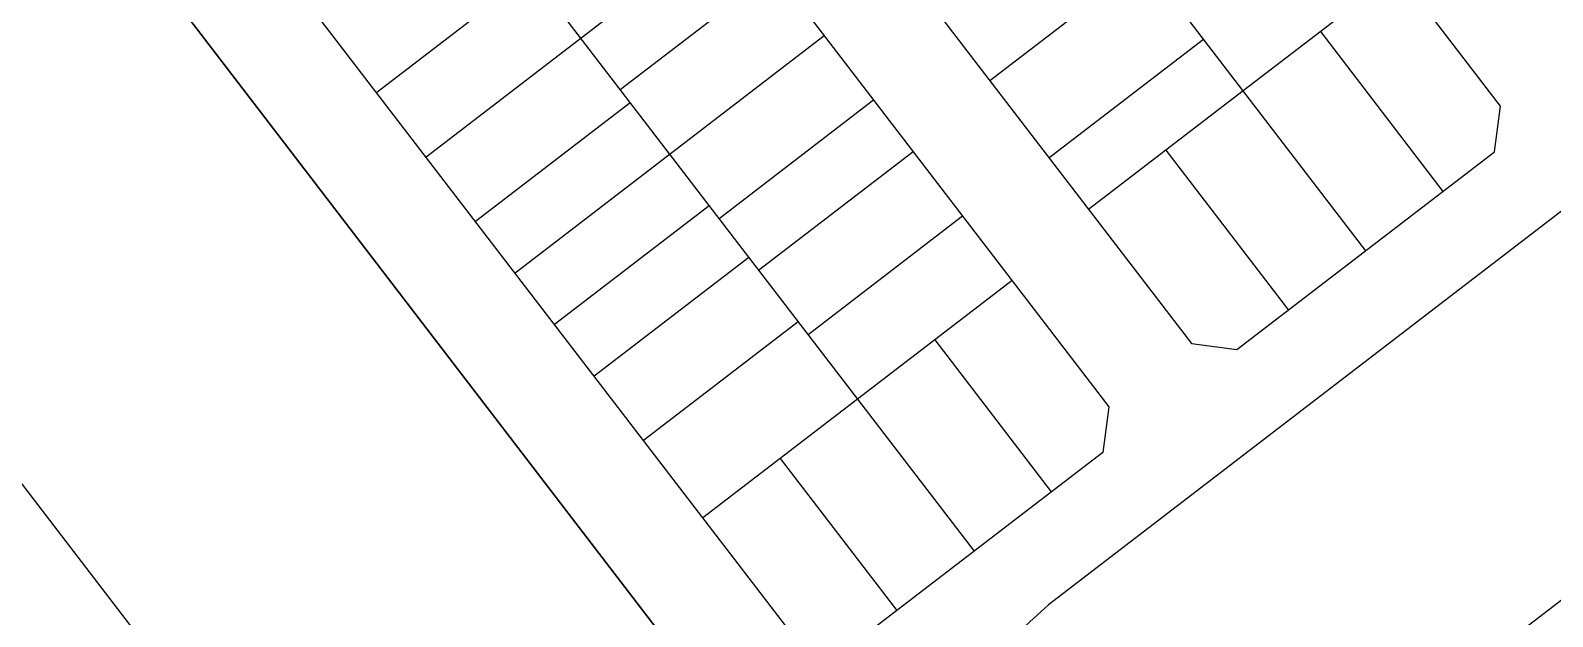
# Model space of a CAD drawing. Extents: x 296374 to 298792, y 6267790 to 6270844.
# Drawn here: x 298104 to 298338.4, y 6269491.6 to 6269581.8 of the extents above; entities that cross this region are included whole.
import ezdxf

# ---------------------------------------------------------------- set-up
doc = ezdxf.new("R2010")
doc.units = 0
for name, color, linetype in [('_User_xref', 251, 'Continuous'), ('X-Masterplan_LotLayout_P2$0$D-LO-Stage 1', 251, 'Continuous'), ('X-Masterplan_LotLayout_P2$0$D-RD-Future_BDY', 251, 'Continuous'), ('X-Masterplan_LotLayout_P2$0$D-RD-Stage1_BDY', 251, 'Continuous')]:
    doc.layers.add(name, color=color, linetype=linetype)

# ---------------------------------------------------------------- blocks, each defined once
blk = doc.blocks.new('X-Masterplan_LotLayout_P2')
at = {"layer": 'X-Masterplan_LotLayout_P2$0$D-LO-Stage 1'}
for p, q in [((298242.04, 6269635.97), (298309.61, 6269547.9)), ((298212.55, 6269598.84), (298164.94, 6269562.32)), ((298275.52, 6269592.33), (298251.72, 6269574.07)), ((298181.14, 6269590.5), (298157.33, 6269572.24)), ((298181.14, 6269590.5), (298249.31, 6269501.64)), ((298218.63, 6269590.91), (298194.83, 6269572.65)), ((298314.54, 6269590.76), (298290.74, 6269572.5)), ((298226.24, 6269580.99), (298178.64, 6269544.47)), ((298284.65, 6269580.43), (298260.85, 6269562.17)), ((298302.64, 6269581.63), (298321.51, 6269557.03)), ((298196.35, 6269570.66), (298172.55, 6269552.4)), ((298233.85, 6269571.08), (298210.05, 6269552.81)), ((298290.74, 6269572.5), (298266.94, 6269554.24)), ((298278.84, 6269563.37), (298297.71, 6269538.77)), ((298239.94, 6269563.14), (298216.14, 6269544.88)), ((298208.53, 6269554.8), (298184.73, 6269536.54)), ((298247.55, 6269553.22), (298223.75, 6269534.96)), ((298214.62, 6269546.86), (298190.81, 6269528.6)), ((298255.16, 6269543.31), (298231.36, 6269525.05)), ((298222.23, 6269536.95), (298198.42, 6269518.68)), ((298243.26, 6269534.18), (298261.21, 6269510.77)), ((298231.36, 6269525.05), (298207.55, 6269506.78)), ((298219.46, 6269515.91), (298237.41, 6269492.51))]:
    blk.add_line(p, q, dxfattribs=at)
at = {"layer": 'X-Masterplan_LotLayout_P2$0$D-RD-Future_BDY'}
blk.add_line((298413.09, 6269550.41), (298270.41, 6269440.94), dxfattribs=at)
at = {"layer": 'X-Masterplan_LotLayout_P2$0$D-RD-Stage1_BDY', "flags": 128}
for points in [[(298243.01, 6269675.78), (298203.34, 6269645.35), (298202.41, 6269638.34), (298282.77, 6269533.61), (298289.78, 6269532.69), (298329.44, 6269563.12), (298330.37, 6269570.13), (298250.02, 6269674.86)], [(298229.48, 6269486.42), (298222.47, 6269487.35), (298142.12, 6269592.07), (298143.04, 6269599.08), (298182.71, 6269629.52), (298189.72, 6269628.6), (298270.07, 6269523.87), (298269.15, 6269516.86)]]:
    blk.add_lwpolyline(points, close=True, dxfattribs=at)
for points in [[(298209.77, 6269477.61), (298098.38, 6269622.8), (298091.37, 6269623.72), (298053.53, 6269594.69)], [(298091.37, 6269623.72), (298098.38, 6269622.8), (298209.77, 6269477.61), (298208.85, 6269470.6), (298207.76, 6269469.76)], [(298127.86, 6269479.23), (298054.98, 6269574.22)]]:
    blk.add_lwpolyline(points, dxfattribs=at)
at = {"layer": 'X-Masterplan_LotLayout_P2$0$D-RD-Stage1_BDY'}
blk.add_lwpolyline([(298414.62, 6269611.46), (298260.78, 6269493.42), (298260.21, 6269492.9), (298243.08, 6269477.26)], dxfattribs=at)

msp = doc.modelspace()

# ---------------------------------------------------------------- block references
at = {"layer": '_User_xref', "color": 7}
msp.add_blockref('X-Masterplan_LotLayout_P2', (0, 0), dxfattribs=at)

doc.saveas('drawing.dxf')
